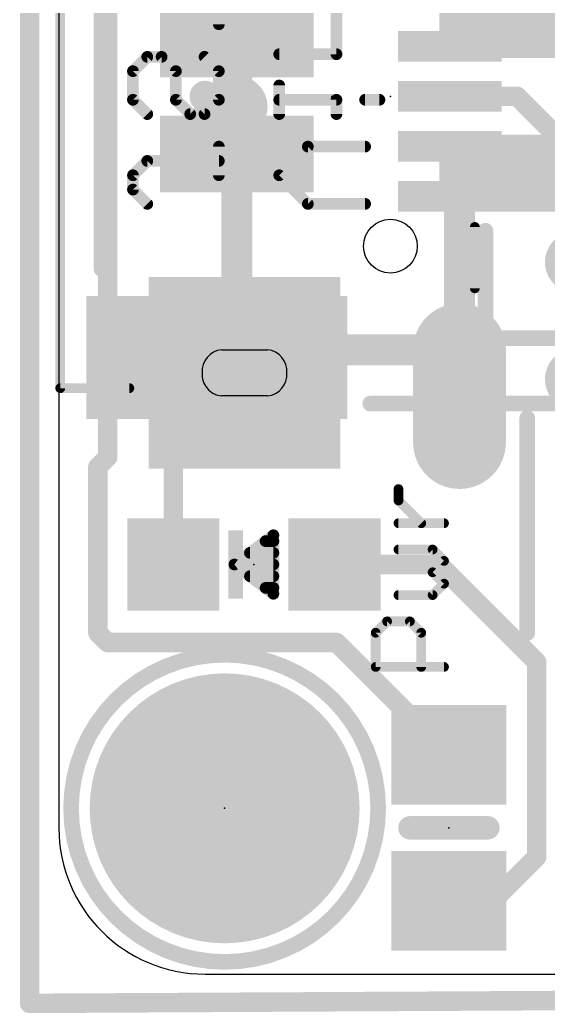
# Model space of a CAD drawing. Extents: x -0.5 to 47.2, y -0.5 to 23.4.
# Drawn here: x -0.51 to 6.37, y -0.51 to 12.43 of the extents above; entities that cross this region are included whole.
import ezdxf

# ---------------------------------------------------------------- set-up
doc = ezdxf.new("R2010")
doc.units = 0
for name, color, linetype in [('1', 12, 'CONTINUOUS'), ('16', 132, 'CONTINUOUS'), ('17', 110, 'CONTINUOUS'), ('18', 110, 'CONTINUOUS'), ('20', 53, 'CONTINUOUS'), ('21', 40, 'CONTINUOUS'), ('22', 6, 'CONTINUOUS'), ('23', 40, 'CONTINUOUS'), ('24', 6, 'CONTINUOUS')]:
    doc.layers.add(name, color=color, linetype=linetype)

# ---------------------------------------------------------------- blocks, each defined once
blk = doc.blocks.new('RECT')
blk.add_solid([(-0.5, -0.5), (0.5, -0.5), (-0.5, 0.5), (0.5, 0.5)])
blk = doc.blocks.new('ROUNDP')
at = {"const_width": 0.5}
blk.add_lwpolyline([(0, -0.25, 1), (0, 0.25, 1), (0, -0.25)], format="xyb", dxfattribs=at)
blk = doc.blocks.new('OFFSETP100')
at = {"const_width": 1}
blk.add_lwpolyline([(0, 0), (1, 0)], dxfattribs=at)
at = {"const_width": 0.5}
for points in [[(0, 0.25, 1), (0, -0.25)], [(1, -0.25, 1), (1, 0.25)]]:
    blk.add_lwpolyline(points, format="xyb", dxfattribs=at)
blk = doc.blocks.new('SQUAREP')
blk.add_solid([(-0.5, -0.5), (0.5, -0.5), (-0.5, 0.5), (0.5, 0.5)])
blk = doc.blocks.new('ROUNDV')
at = {"const_width": 0.5}
blk.add_lwpolyline([(0, -0.25, 1), (0, 0.25, 1), (0, -0.25)], format="xyb", dxfattribs=at)

msp = doc.modelspace()

# ---------------------------------------------------------------- linework, layer by layer
at = {"layer": '1'}
for points, const_width in [([(0.635, 16.383), (0.635, 6.731)], 0.254), ([(2.318, 12.18), (2.318, 11.2968)], 0.4064), ([(5.093, 12.08), (7.635, 12.08)], 0.254), ([(5.969, 11.43), (5.093, 11.43)], 0.254), ([(6.604, 10.795), (5.969, 11.43)], 0.254), ([(2.318, 11.2968), (2.318, 10.68)], 0.4064), ([(5.093, 10.13), (5.218, 10.005)], 0.4064), ([(5.218, 10.005), (5.218, 8.13)], 0.4064), ([(2.418, 7.83), (1.49, 6.902)], 0.254), ([(1.49, 6.902), (1.49, 5.334)], 0.254), ([(0.635, 6.731), (0.508, 6.604)], 0.254), ([(0.508, 6.604), (0.508, 4.445)], 0.254), ([(3.59, 5.334), (4.953, 5.334)], 0.254), ([(4.953, 5.334), (6.223, 4.064)], 0.254), ([(0.508, 4.445), (0.635, 4.318)], 0.254), ([(0.635, 4.318), (3.617, 4.318)], 0.254), ([(3.617, 4.318), (5.08, 2.855)], 0.254), ([(6.223, 4.064), (6.223, 1.524)], 0.254), ([(6.223, 1.524), (5.588, 0.889)], 0.254), ([(5.146, 0.889), (5.08, 0.955)], 0.254), ([(5.588, 0.889), (5.146, 0.889)], 0.254)]:
    msp.add_lwpolyline(points, dxfattribs=dict(at, const_width=const_width))
for points, const_width in [([(2.4196, 12.18, 1), (2.2164, 12.18)], 0.2032), ([(5.093, 12.1435, 1), (5.093, 12.0165)], 0.127), ([(5.093, 11.4935, 1), (5.093, 11.3665)], 0.127), ([(6.0139, 11.4749, 1), (5.9241, 11.3851)], 0.127), ([(5.969, 11.3665, 1), (5.969, 11.4935)], 0.127), ([(2.4196, 11.2968, 1), (2.2164, 11.2968)], 0.2032), ([(2.2164, 11.2968, 1), (2.4196, 11.2968)], 0.2032), ([(2.2164, 10.68, 1), (2.4196, 10.68)], 0.2032), ([(5.1648, 10.2018, 1), (5.0212, 10.0582)], 0.2032), ([(5.3196, 10.005, 1), (5.1164, 10.005)], 0.2032), ([(5.1462, 9.9332, 1), (5.2898, 10.0768)], 0.2032), ([(5.1164, 8.13, 1), (5.3196, 8.13)], 0.2032), ([(2.4629, 7.7851, 1), (2.3731, 7.8749)], 0.127), ([(1.5535, 6.902, 1), (1.4265, 6.902)], 0.127), ([(1.4451, 6.9469, 1), (1.5349, 6.8571)], 0.127), ([(0.6799, 6.6861, 1), (0.5901, 6.7759)], 0.127), ([(0.5715, 6.604, 1), (0.4445, 6.604)], 0.127), ([(0.5715, 6.731, 1), (0.6985, 6.731)], 0.127), ([(0.4631, 6.6489, 1), (0.5529, 6.5591)], 0.127), ([(3.59, 5.3975, 1), (3.59, 5.2705)], 0.127), ([(4.9979, 5.3789, 1), (4.9081, 5.2891)], 0.127), ([(4.953, 5.2705, 1), (4.953, 5.3975)], 0.127), ([(1.4265, 5.334, 1), (1.5535, 5.334)], 0.127), ([(0.5529, 4.4899, 1), (0.4631, 4.4001)], 0.127), ([(0.4445, 4.445, 1), (0.5715, 4.445)], 0.127), ([(0.635, 4.3815, 1), (0.635, 4.2545)], 0.127), ([(0.5901, 4.2731, 1), (0.6799, 4.3629)], 0.127), ([(3.6619, 4.3629, 1), (3.5721, 4.2731)], 0.127), ([(3.617, 4.2545, 1), (3.617, 4.3815)], 0.127), ([(6.2865, 4.064, 1), (6.1595, 4.064)], 0.127), ([(6.1781, 4.0191, 1), (6.2679, 4.1089)], 0.127), ([(5.0351, 2.8101, 1), (5.1249, 2.8999)], 0.127), ([(6.1595, 1.524, 1), (6.2865, 1.524)], 0.127), ([(6.2679, 1.4791, 1), (6.1781, 1.5689)], 0.127), ([(5.1249, 0.9999, 1), (5.0351, 0.9101)], 0.127), ([(5.146, 0.9525, 1), (5.146, 0.8255)], 0.127), ([(5.1011, 0.8441, 1), (5.1909, 0.9339)], 0.127), ([(5.5431, 0.9339, 1), (5.6329, 0.8441)], 0.127), ([(5.588, 0.8255, 1), (5.588, 0.9525)], 0.127)]:
    msp.add_lwpolyline(points, format="xyb", dxfattribs=dict(at, const_width=const_width))
at = {"layer": '16'}
for points, const_width in [([(-0.381, 22.9764), (-0.381, -0.381)], 0.254), ([(2.0382, 11.2968), (1.905, 11.43)], 0.4064), ([(2.318, 11.2968), (2.0382, 11.2968)], 0.4064), ([(2.318, 8.731), (2.318, 11.2968)], 0.4064), ([(2.919, 8.13), (2.318, 8.731)], 0.4064), ([(5.218, 8.13), (2.919, 8.13)], 0.4064), ([(-0.381, -0.381), (47.117, -0.127)], 0.254)]:
    msp.add_lwpolyline(points, dxfattribs=dict(at, const_width=const_width))
for points, const_width in [([(1.9768, 11.5018, 1), (1.8332, 11.3582)], 0.2032), ([(2.0382, 11.3984, 1), (2.0382, 11.1952)], 0.2032), ([(1.9664, 11.2249, 1), (2.1101, 11.3686)], 0.2032), ([(2.4196, 11.2968, 1), (2.2164, 11.2968)], 0.2032), ([(2.318, 11.1952, 1), (2.318, 11.3984)], 0.2032), ([(2.3898, 8.8028, 1), (2.2462, 8.6592)], 0.2032), ([(2.2164, 8.731, 1), (2.4196, 8.731)], 0.2032), ([(2.919, 8.2316, 1), (2.919, 8.0284)], 0.2032), ([(2.8472, 8.0582, 1), (2.9908, 8.2018)], 0.2032), ([(5.218, 8.0284, 1), (5.218, 8.2316)], 0.2032), ([(-0.3813, -0.3175, 1), (-0.3807, -0.4445)], 0.127), ([(-0.4445, -0.381, 1), (-0.3175, -0.381)], 0.127)]:
    msp.add_lwpolyline(points, format="xyb", dxfattribs=dict(at, const_width=const_width))
at = {"layer": '20'}
for p, q in [((0, 20.955), (0, 1.905)), ((2.118, 8.13), (2.718, 8.13)), ((2.718, 7.53), (2.118, 7.53)), ((1.905, 0), (45.085, 0))]:
    msp.add_line(p, q, dxfattribs=at)
msp.add_circle((4.318, 9.48), 0.35, dxfattribs=at)
for centre, radius, start, end in [((2.143, 7.855), 0.2761, 95.1944, 185.1944), ((2.693, 7.855), 0.2761, 354.8056, 84.8056), ((2.143, 7.805), 0.2761, 174.8056, 264.8056), ((2.693, 7.805), 0.2761, 275.1944, 5.1944), ((1.905, 1.905), 1.905, 180, 270)]:
    msp.add_arc(centre, radius, start, end, dxfattribs=at)
at = {"layer": '21'}
for points, const_width in [([(0.018, 15.23), (0.018, 7.63)], 0.127), ([(5.418, 9.73), (5.418, 8.93)], 0.127), ([(0.018, 7.63), (0.918, 7.63)], 0.127), ([(6.101, 4.442), (6.101, 7.242)], 0.2032), ([(4.4233, 6.1681), (4.4233, 6.3164)], 0.127), ([(4.7199, 5.8715), (4.4233, 6.1681)], 0.127), ([(5.0165, 5.8715), (4.4233, 5.8715)], 0.127), ([(2.794, 5.715), (2.286, 5.334)], 0.1524), ([(2.6924, 5.6388), (2.794, 5.6388)], 0.1524), ([(2.794, 4.953), (2.794, 5.715)], 0.1524), ([(2.4892, 5.4864), (2.794, 5.4864)], 0.1524), ([(4.8682, 5.5292), (4.4233, 5.5292)], 0.127), ([(5.0165, 5.3809), (4.8682, 5.5292)], 0.127), ([(4.8682, 5.2326), (5.0165, 5.3809)], 0.127), ([(2.286, 5.334), (2.794, 4.953)], 0.1524), ([(2.286, 5.334), (2.794, 5.334)], 0.1524), ([(2.4892, 5.1816), (2.794, 5.1816)], 0.1524), ([(5.0165, 5.0843), (4.8682, 5.2326)], 0.127), ([(2.6924, 5.0292), (2.794, 5.0292)], 0.1524), ([(4.8682, 4.936), (5.0165, 5.0843)], 0.127), ([(4.4233, 4.936), (4.8682, 4.936)], 0.127), ([(4.1267, 4.4454), (4.275, 4.5937)], 0.127), ([(4.275, 4.5937), (4.5716, 4.5937)], 0.127), ([(4.5716, 4.5937), (4.7199, 4.4454)], 0.127), ([(4.1267, 4.0005), (4.1267, 4.4454)], 0.127), ([(4.7199, 4.4454), (4.7199, 4.0005)], 0.127), ([(5.0165, 4.0005), (4.1267, 4.0005)], 0.127), ([(4.572, 1.905), (5.588, 1.905)], 0.3048)]:
    msp.add_lwpolyline(points, dxfattribs=dict(at, const_width=const_width))
for points, const_width in [([(5.4497, 9.73, 1), (5.3863, 9.73)], 0.0635), ([(5.3863, 8.93, 1), (5.4497, 8.93)], 0.0635), ([(0.018, 7.6618, 1), (0.018, 7.5983)], 0.0635), ([(-0.0137, 7.63, 1), (0.0498, 7.63)], 0.0635), ([(0.918, 7.5983, 1), (0.918, 7.6618)], 0.0635), ([(6.1518, 7.242, 1), (6.0502, 7.242)], 0.1016), ([(4.4551, 6.3164, 1), (4.3916, 6.3164)], 0.0635), ([(4.4458, 6.1906, 1), (4.4009, 6.1457)], 0.0635), ([(4.3916, 6.1681, 1), (4.4551, 6.1681)], 0.0635), ([(4.4233, 5.9033, 1), (4.4233, 5.8398)], 0.0635), ([(4.6975, 5.8491, 1), (4.7424, 5.894)], 0.0635), ([(5.0165, 5.8398, 1), (5.0165, 5.9033)], 0.0635), ([(2.6924, 5.6769, 1), (2.6924, 5.6007)], 0.0762), ([(2.8321, 5.715, 1), (2.7559, 5.715)], 0.0762), ([(2.8169, 5.6845, 1), (2.7711, 5.7455)], 0.0762), ([(2.794, 5.6007, 1), (2.794, 5.6769)], 0.0762), ([(2.4892, 5.5245, 1), (2.4892, 5.4483)], 0.0762), ([(2.794, 5.4483, 1), (2.794, 5.5245)], 0.0762), ([(4.4233, 5.5609, 1), (4.4233, 5.4974)], 0.0635), ([(4.8907, 5.5516, 1), (4.8458, 5.5067)], 0.0635), ([(4.8682, 5.4974, 1), (4.8682, 5.5609)], 0.0635), ([(5.039, 5.3584, 1), (4.994, 5.4033)], 0.0635), ([(4.994, 5.3584, 1), (5.039, 5.4033)], 0.0635), ([(2.3089, 5.3645, 1), (2.2631, 5.3035)], 0.0762), ([(2.286, 5.3721, 1), (2.286, 5.2959)], 0.0762), ([(2.2631, 5.3645, 1), (2.3089, 5.3035)], 0.0762), ([(2.794, 5.2959, 1), (2.794, 5.3721)], 0.0762), ([(2.4892, 5.2197, 1), (2.4892, 5.1435)], 0.0762), ([(2.794, 5.1435, 1), (2.794, 5.2197)], 0.0762), ([(4.8907, 5.2551, 1), (4.8458, 5.2102)], 0.0635), ([(4.8458, 5.2551, 1), (4.8907, 5.2102)], 0.0635), ([(2.6924, 5.0673, 1), (2.6924, 4.9911)], 0.0762), ([(2.794, 4.9911, 1), (2.794, 5.0673)], 0.0762), ([(5.039, 5.0619, 1), (4.994, 5.1068)], 0.0635), ([(4.994, 5.0619, 1), (5.039, 5.1068)], 0.0635), ([(2.7559, 4.953, 1), (2.8321, 4.953)], 0.0762), ([(2.7711, 4.9225, 1), (2.8169, 4.9835)], 0.0762), ([(4.4233, 4.9678, 1), (4.4233, 4.9043)], 0.0635), ([(4.8458, 4.9585, 1), (4.8907, 4.9136)], 0.0635), ([(4.8682, 4.9043, 1), (4.8682, 4.9678)], 0.0635), ([(4.275, 4.6254, 1), (4.275, 4.5619)], 0.0635), ([(4.2975, 4.5712, 1), (4.2526, 4.6161)], 0.0635), ([(4.5941, 4.6161, 1), (4.5492, 4.5712)], 0.0635), ([(4.5716, 4.5619, 1), (4.5716, 4.6254)], 0.0635), ([(4.1585, 4.4454, 1), (4.095, 4.4454)], 0.0635), ([(4.1043, 4.4678, 1), (4.1492, 4.4229)], 0.0635), ([(4.7517, 4.4454, 1), (4.6882, 4.4454)], 0.0635), ([(4.6975, 4.4229, 1), (4.7424, 4.4678)], 0.0635), ([(6.0502, 4.442, 1), (6.1518, 4.442)], 0.1016), ([(2.159, 0.159, 1), (2.159, 4.159, 1), (2.159, 0.159)], 0.2032), ([(4.1267, 4.0323, 1), (4.1267, 3.9688)], 0.0635), ([(4.095, 4.0005, 1), (4.1585, 4.0005)], 0.0635), ([(4.6882, 4.0005, 1), (4.7517, 4.0005)], 0.0635), ([(5.0165, 3.9688, 1), (5.0165, 4.0323)], 0.0635), ([(4.572, 1.9812, 1), (4.572, 1.8288)], 0.1524), ([(5.588, 1.8288, 1), (5.588, 1.9812)], 0.1524)]:
    msp.add_lwpolyline(points, format="xyb", dxfattribs=dict(at, const_width=const_width))
at = {"layer": '22'}
for points, const_width in [([(0.556, 13.68), (0.556, 9.18)], 0.2032), ([(2.0838, 12.3688), (2.0838, 13.1145)], 0.1524), ([(3.6159, 11.979), (3.6159, 12.5383)], 0.1524), ([(2.8702, 11.979), (3.6159, 11.979)], 0.1524), ([(1.1516, 11.9451), (0.9652, 11.7587)], 0.1524), ([(1.338, 11.9451), (1.1516, 11.9451)], 0.1524), ([(1.5245, 11.7587), (1.338, 11.9451)], 0.1524), ([(1.8973, 11.9451), (2.0838, 11.7587)], 0.1524), ([(0.9652, 11.7587), (0.9652, 11.3858)], 0.1524), ([(1.5245, 11.3858), (1.5245, 11.7587)], 0.1524), ([(2.0838, 11.7587), (2.0838, 11.3858)], 0.1524), ([(2.8702, 11.1994), (2.8702, 11.5723)], 0.1524), ([(0.9652, 11.3858), (1.1516, 11.1994)], 0.1524), ([(1.7109, 11.1994), (1.5245, 11.3858)], 0.1524), ([(2.0838, 11.3858), (1.8973, 11.1994)], 0.1524), ([(3.6159, 11.3858), (2.8702, 11.3858)], 0.1524), ([(3.6159, 11.1994), (3.6159, 11.3858)], 0.1524), ([(4.1752, 11.3858), (3.9888, 11.3858)], 0.1524), ([(1.8973, 11.1994), (1.7109, 11.1994)], 0.1524), ([(2.0838, 10.4029), (2.0838, 10.7757)], 0.1524), ([(2.8702, 10.4029), (3.2431, 10.7757)], 0.1524), ([(3.2431, 10.7757), (3.9888, 10.7757)], 0.1524), ([(0.9652, 10.4029), (1.1516, 10.5893)], 0.1524), ([(1.1516, 10.5893), (2.0838, 10.5893)], 0.1524), ([(0.9652, 10.2164), (0.9652, 10.4029)], 0.1524), ([(3.2431, 10.03), (2.8702, 10.4029)], 0.1524), ([(1.1516, 10.03), (0.9652, 10.2164)], 0.1524), ([(3.9888, 10.03), (3.2431, 10.03)], 0.1524), ([(5.556, 8.28), (5.556, 9.68)], 0.2032), ([(8.056, 8.28), (5.556, 8.28)], 0.2032), ([(4.056, 7.43), (8.056, 7.43)], 0.2032)]:
    msp.add_lwpolyline(points, dxfattribs=dict(at, const_width=const_width))
for points, const_width in [([(2.0457, 12.3688, 1), (2.1219, 12.3688)], 0.0762), ([(2.8702, 12.0171, 1), (2.8702, 11.9409)], 0.0762), ([(3.6159, 11.9409, 1), (3.6159, 12.0171)], 0.0762), ([(1.1516, 11.9832, 1), (1.1516, 11.907)], 0.0762), ([(1.1786, 11.9182, 1), (1.1247, 11.972)], 0.0762), ([(1.365, 11.972, 1), (1.3111, 11.9182)], 0.0762), ([(1.338, 11.907, 1), (1.338, 11.9832)], 0.0762), ([(1.9243, 11.972, 1), (1.8704, 11.9182)], 0.0762), ([(3.5778, 11.979, 1), (3.654, 11.979)], 0.0762), ([(1.0033, 11.7587, 1), (0.9271, 11.7587)], 0.0762), ([(0.9383, 11.7856, 1), (0.9921, 11.7317)], 0.0762), ([(1.5626, 11.7587, 1), (1.4864, 11.7587)], 0.0762), ([(1.4975, 11.7317, 1), (1.5514, 11.7856)], 0.0762), ([(2.1219, 11.7587, 1), (2.0457, 11.7587)], 0.0762), ([(2.0568, 11.7317, 1), (2.1107, 11.7856)], 0.0762), ([(2.9083, 11.5723, 1), (2.8321, 11.5723)], 0.0762), ([(0.9921, 11.4128, 1), (0.9383, 11.3589)], 0.0762), ([(0.9271, 11.3858, 1), (1.0033, 11.3858)], 0.0762), ([(1.5514, 11.4128, 1), (1.4975, 11.3589)], 0.0762), ([(1.4864, 11.3858, 1), (1.5626, 11.3858)], 0.0762), ([(2.0457, 11.3858, 1), (2.1219, 11.3858)], 0.0762), ([(2.1107, 11.3589, 1), (2.0568, 11.4128)], 0.0762), ([(2.8702, 11.4239, 1), (2.8702, 11.3477)], 0.0762), ([(3.654, 11.3858, 1), (3.5778, 11.3858)], 0.0762), ([(3.6159, 11.3477, 1), (3.6159, 11.4239)], 0.0762), ([(3.9888, 11.4239, 1), (3.9888, 11.3477)], 0.0762), ([(4.1752, 11.3477, 1), (4.1752, 11.4239)], 0.0762), ([(1.1247, 11.1725, 1), (1.1786, 11.2263)], 0.0762), ([(1.7109, 11.2375, 1), (1.7109, 11.1613)], 0.0762), ([(1.684, 11.1725, 1), (1.7378, 11.2263)], 0.0762), ([(1.8704, 11.2263, 1), (1.9243, 11.1725)], 0.0762), ([(1.8973, 11.1613, 1), (1.8973, 11.2375)], 0.0762), ([(2.8321, 11.1994, 1), (2.9083, 11.1994)], 0.0762), ([(3.5778, 11.1994, 1), (3.654, 11.1994)], 0.0762), ([(2.1219, 10.7757, 1), (2.0457, 10.7757)], 0.0762), ([(3.2431, 10.8138, 1), (3.2431, 10.7376)], 0.0762), ([(3.27, 10.7488, 1), (3.2161, 10.8026)], 0.0762), ([(3.9888, 10.7376, 1), (3.9888, 10.8138)], 0.0762), ([(1.1516, 10.6274, 1), (1.1516, 10.5512)], 0.0762), ([(1.1786, 10.5623, 1), (1.1247, 10.6162)], 0.0762), ([(2.0838, 10.5512, 1), (2.0838, 10.6274)], 0.0762), ([(1.0033, 10.4029, 1), (0.9271, 10.4029)], 0.0762), ([(2.8971, 10.4298, 1), (2.8433, 10.3759)], 0.0762), ([(0.9383, 10.4298, 1), (0.9921, 10.3759)], 0.0762), ([(2.0457, 10.4029, 1), (2.1219, 10.4029)], 0.0762), ([(2.8433, 10.4298, 1), (2.8971, 10.3759)], 0.0762), ([(0.9921, 10.2434, 1), (0.9383, 10.1895)], 0.0762), ([(0.9271, 10.2164, 1), (1.0033, 10.2164)], 0.0762), ([(1.1247, 10.0031, 1), (1.1786, 10.0569)], 0.0762), ([(3.2431, 10.0681, 1), (3.2431, 9.9919)], 0.0762), ([(3.2161, 10.0031, 1), (3.27, 10.0569)], 0.0762), ([(3.9888, 9.9919, 1), (3.9888, 10.0681)], 0.0762), ([(5.6068, 9.68, 1), (5.5052, 9.68)], 0.1016), ([(0.5052, 9.18, 1), (0.6068, 9.18)], 0.1016), ([(5.556, 8.3308, 1), (5.556, 8.2292)], 0.1016), ([(5.5052, 8.28, 1), (5.6068, 8.28)], 0.1016), ([(4.056, 7.4808, 1), (4.056, 7.3792)], 0.1016)]:
    msp.add_lwpolyline(points, format="xyb", dxfattribs=dict(at, const_width=const_width))
at = {"layer": '23'}
for p in [(4.318, 11.43), (2.54, 5.334), (2.159, 2.159), (5.08, 1.905)]:
    msp.add_point(p, dxfattribs=at)
at = {"layer": '24'}
msp.add_point((3.556, 11.43), dxfattribs=at)

# ---------------------------------------------------------------- block references
at = {"layer": '1', "xscale": 2}
for p in [(2.318, 12.18), (2.318, 10.68)]:
    msp.add_blockref('RECT', p, dxfattribs=at)
at = {"layer": '1'}
for p, xscale, yscale, rotation in [((5.093, 12.08), 0.4, 1.35, 270), ((5.093, 11.43), 0.4, 1.35, 270), ((5.093, 10.78), 0.4, 1.35, 270), ((5.093, 10.13), 0.4, 1.35, 270), ((1.49, 5.334), 1.2, 1.2, 90), ((3.59, 5.334), 1.2, 1.2, 90), ((5.08, 2.855), 1.3, 1.5, 90), ((5.08, 0.955), 1.3, 1.5, 90)]:
    msp.add_blockref('RECT', p, dxfattribs=dict(at, xscale=xscale, yscale=yscale, rotation=rotation))
at = {"layer": '16', "yscale": 4.6, "rotation": 270}
for p in [(7.256, 12.43), (7.256, 10.43)]:
    msp.add_blockref('RECT', p, dxfattribs=at)
at = {"layer": '16', "xscale": 3.4, "yscale": 1.6, "rotation": 180}
msp.add_blockref('RECT', (2.056, 8.03), dxfattribs=at)
at = {"layer": '17'}
for name, p, xscale, yscale in [('SQUAREP', (2.418, 7.83), 2.5, 2.5), ('SQUAREP', (2.418, 7.83), 2.5, 2.5), ('ROUNDP', (2.159, 2.159), 3.516, 3.516), ('ROUNDP', (2.159, 2.159), 3.516, 3.516)]:
    msp.add_blockref(name, p, dxfattribs=dict(at, xscale=xscale, yscale=yscale))
at = {"layer": '17', "xscale": 1.208, "yscale": 1.208, "rotation": 270}
msp.add_blockref('OFFSETP100', (5.218, 8.13), dxfattribs=at)
msp.add_blockref('OFFSETP100', (5.218, 8.13), dxfattribs=at)
at = {"layer": '18', "xscale": 0.8001, "yscale": 0.8001}
for p in [(2.318, 11.2968), (2.318, 11.2968), (6.731, 9.271), (6.731, 9.271), (6.731, 7.747), (6.731, 7.747)]:
    msp.add_blockref('ROUNDV', p, dxfattribs=at)
at = {"layer": '21', "xscale": 0.889, "yscale": 0.1905, "rotation": 90}
msp.add_blockref('RECT', (2.3043, 5.334), dxfattribs=at)

doc.saveas('drawing.dxf')
